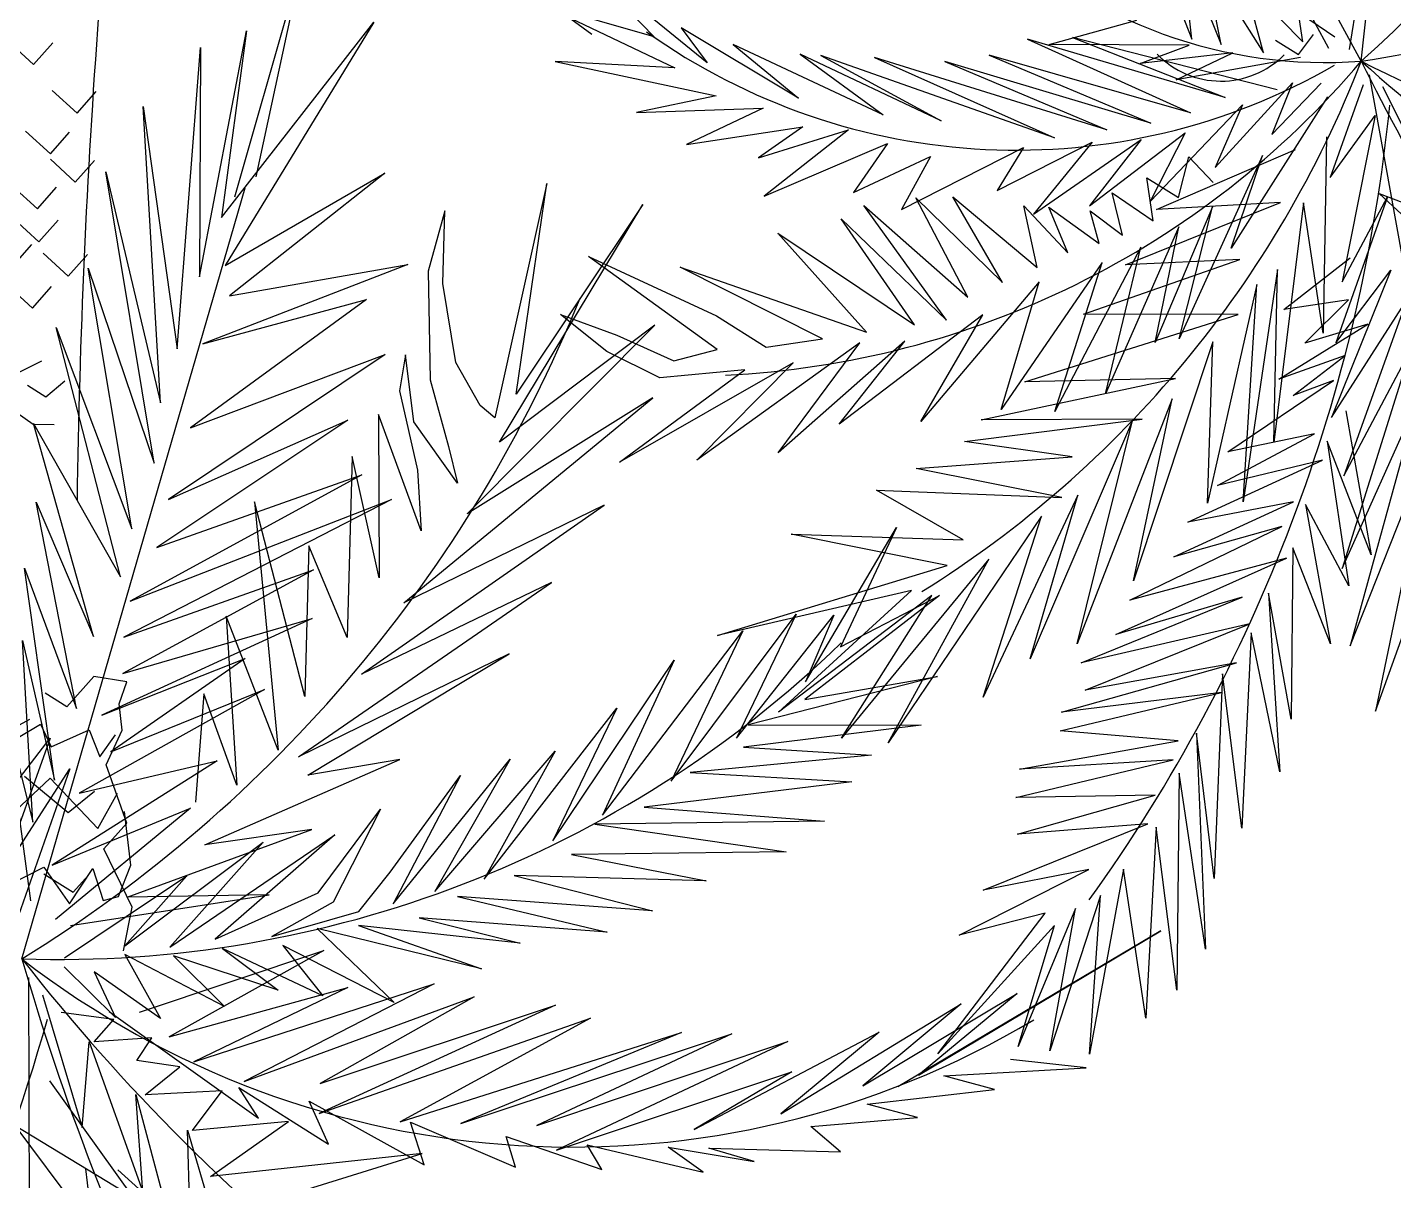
# Model space of a CAD drawing. Header units: millimetres. Extents: x 0 to 1800, y 0 to 1200.
# Drawn here: x 1450.3 to 1505.6, y 544.2 to 590.8 of the extents above; entities that cross this region are included whole.
import ezdxf

# ---------------------------------------------------------------- set-up
doc = ezdxf.new("R2010")
doc.units = ezdxf.units.MM

msp = doc.modelspace()

# ---------------------------------------------------------------- linework, layer by layer
at = {"color": 3}
for p, q in [((1504.254, 589.48), (1507.009, 615.3)), ((1504.254, 589.48), (1507.009, 615.3)), ((1504.254, 589.48), (1492.046, 611.951)), ((1504.254, 589.48), (1492.046, 611.951)), ((1473.147, 590.553), (1466.201, 595.675)), ((1473.147, 590.553), (1466.201, 595.675)), ((1504.709, 595.81), (1503.758, 589.946)), ((1504.709, 595.81), (1503.758, 589.946)), ((1495.504, 595.223), (1497.397, 590.366)), ((1495.504, 595.223), (1497.397, 590.366)), ((1503.184, 590.452), (1496.536, 594.975)), ((1503.184, 590.452), (1496.536, 594.975)), ((1477.811, 589.406), (1472.319, 593.913)), ((1472.319, 593.913), (1475.661, 590.469)), ((1477.811, 589.406), (1472.319, 593.913)), ((1472.319, 593.913), (1475.661, 590.469)), ((1497.397, 590.366), (1497.011, 594.063)), ((1497.011, 594.063), (1498.593, 590.154)), ((1497.397, 590.366), (1497.011, 594.063)), ((1497.011, 594.063), (1498.593, 590.154)), ((1458.708, 584.001), (1461.464, 593.639)), ((1458.708, 584.001), (1461.464, 593.639)), ((1461.464, 593.639), (1459.566, 584.799)), ((1461.464, 593.639), (1459.566, 584.799)), ((1498.593, 590.154), (1497.906, 593.605)), ((1497.906, 593.605), (1500.295, 589.817)), ((1498.593, 590.154), (1497.906, 593.605)), ((1497.906, 593.605), (1500.295, 589.817)), ((1500.295, 589.817), (1499.539, 592.665)), ((1499.539, 592.665), (1501.89, 590.258)), ((1500.295, 589.817), (1499.539, 592.665)), ((1499.539, 592.665), (1501.89, 590.258)), ((1501.89, 590.258), (1501.543, 592.575)), ((1501.543, 592.575), (1502.922, 590.01)), ((1501.89, 590.258), (1501.543, 592.575)), ((1501.543, 592.575), (1502.922, 590.01)), ((1475.661, 590.469), (1471.15, 591.759)), ((1471.15, 591.759), (1476.507, 589.21)), ((1475.661, 590.469), (1471.15, 591.759)), ((1471.15, 591.759), (1476.507, 589.21)), ((1491.633, 590.153), (1495.177, 591.134)), ((1491.633, 590.153), (1495.177, 591.134)), ((1457.287, 580.758), (1459.189, 590.712)), ((1457.287, 580.758), (1459.189, 590.712)), ((1458.175, 583.166), (1464.329, 591.058)), ((1458.175, 583.166), (1464.329, 591.058)), ((1459.189, 590.712), (1458.175, 583.166)), ((1459.189, 590.712), (1458.175, 583.166)), ((1464.329, 591.058), (1458.32, 581.214)), ((1464.329, 591.058), (1458.32, 581.214)), ((1481.507, 587.982), (1476.762, 590.824)), ((1476.762, 590.824), (1477.811, 589.406)), ((1481.507, 587.982), (1476.762, 590.824)), ((1476.762, 590.824), (1477.811, 589.406)), ((1501.718, 589.746), (1502.323, 590.56)), ((1501.718, 589.746), (1502.323, 590.56)), ((1449.566, 590.27), (1450.575, 589.35)), ((1449.566, 590.27), (1450.575, 589.35)), ((1450.575, 589.35), (1451.349, 590.223)), ((1450.575, 589.35), (1451.349, 590.223)), ((1456.384, 577.853), (1457.325, 590.029)), ((1456.384, 577.853), (1457.325, 590.029)), ((1457.325, 590.029), (1457.287, 580.758)), ((1457.325, 590.029), (1457.287, 580.758)), ((1484.921, 587.31), (1478.853, 590.154)), ((1478.853, 590.154), (1481.507, 587.982)), ((1484.921, 587.31), (1478.853, 590.154)), ((1478.853, 590.154), (1481.507, 587.982)), ((1498.745, 588.009), (1490.761, 590.365)), ((1490.761, 590.365), (1497.345, 587.396)), ((1498.745, 588.009), (1490.761, 590.365)), ((1490.761, 590.365), (1497.345, 587.396)), ((1497.298, 590.126), (1491.633, 590.153)), ((1497.298, 590.126), (1491.633, 590.153)), ((1500.857, 588.326), (1492.581, 590.437)), ((1492.581, 590.437), (1498.745, 588.009)), ((1500.857, 588.326), (1492.581, 590.437)), ((1492.581, 590.437), (1498.745, 588.009)), ((1495.319, 589.391), (1497.298, 590.126)), ((1495.319, 589.391), (1497.298, 590.126)), ((1500.785, 590.329), (1501.718, 589.746)), ((1500.785, 590.329), (1501.718, 589.746)), ((1476.507, 589.21), (1471.663, 589.467)), ((1471.663, 589.467), (1478.17, 588.074)), ((1476.507, 589.21), (1471.663, 589.467)), ((1471.663, 589.467), (1478.17, 588.074)), ((1487.275, 587.071), (1481.567, 589.768)), ((1481.567, 589.768), (1484.921, 587.31)), ((1487.275, 587.071), (1481.567, 589.768)), ((1481.567, 589.768), (1484.921, 587.31)), ((1491.855, 586.384), (1482.403, 589.704)), ((1482.403, 589.704), (1487.275, 587.071)), ((1491.855, 586.384), (1482.403, 589.704)), ((1482.403, 589.704), (1487.275, 587.071)), ((1493.967, 586.7), (1484.573, 589.627)), ((1484.573, 589.627), (1491.855, 586.384)), ((1493.967, 586.7), (1484.573, 589.627)), ((1484.573, 589.627), (1491.855, 586.384)), ((1495.748, 586.967), (1487.414, 589.46)), ((1487.414, 589.46), (1493.967, 586.7)), ((1495.748, 586.967), (1487.414, 589.46)), ((1487.414, 589.46), (1493.967, 586.7)), ((1497.345, 587.396), (1489.204, 589.729)), ((1489.204, 589.729), (1495.748, 586.967)), ((1497.345, 587.396), (1489.204, 589.729)), ((1489.204, 589.729), (1495.748, 586.967)), ((1499.067, 589.811), (1495.319, 589.391)), ((1499.067, 589.811), (1495.319, 589.391)), ((1496.771, 588.732), (1499.067, 589.811)), ((1496.771, 588.732), (1499.067, 589.811)), ((1501.801, 589.628), (1496.771, 588.732)), ((1501.801, 589.628), (1496.771, 588.732)), ((1504.572, 588.931), (1511.093, 552.75)), ((1504.572, 588.931), (1511.093, 552.75)), ((1498.344, 585.177), (1501.471, 588.608)), ((1498.344, 585.177), (1501.471, 588.608)), ((1501.471, 588.608), (1500.631, 586.515)), ((1501.471, 588.608), (1500.631, 586.515)), ((1500.631, 586.515), (1502.638, 588.593)), ((1500.631, 586.515), (1502.638, 588.593)), ((1504.324, 588.526), (1502.996, 584.774)), ((1504.324, 588.526), (1502.996, 584.774)), ((1505.111, 588.455), (1507.123, 584.457)), ((1505.111, 588.455), (1507.123, 584.457)), ((1451.326, 588.297), (1452.335, 587.376)), ((1451.326, 588.297), (1452.335, 587.376)), ((1452.335, 587.376), (1453.109, 588.249)), ((1452.335, 587.376), (1453.109, 588.249)), ((1478.17, 588.074), (1474.957, 587.402)), ((1478.17, 588.074), (1474.957, 587.402)), ((1502.89, 588.039), (1498.992, 581.922)), ((1502.89, 588.039), (1498.992, 581.922)), ((1455.711, 575.674), (1455.01, 587.645)), ((1455.01, 587.645), (1456.384, 577.853)), ((1455.711, 575.674), (1455.01, 587.645)), ((1455.01, 587.645), (1456.384, 577.853)), ((1474.957, 587.402), (1480.075, 587.578)), ((1474.957, 587.402), (1480.075, 587.578)), ((1480.075, 587.578), (1476.971, 586.117)), ((1480.075, 587.578), (1476.971, 586.117)), ((1495.725, 583.801), (1499.456, 587.713)), ((1495.725, 583.801), (1499.456, 587.713)), ((1499.456, 587.713), (1498.344, 585.177)), ((1499.456, 587.713), (1498.344, 585.177)), ((1502.996, 584.774), (1504.818, 587.286)), ((1502.996, 584.774), (1504.818, 587.286)), ((1504.818, 587.286), (1503.479, 580.558)), ((1504.818, 587.286), (1503.479, 580.558)), ((1476.971, 586.117), (1481.68, 586.824)), ((1476.971, 586.117), (1481.68, 586.824)), ((1481.68, 586.824), (1479.879, 585.57)), ((1481.68, 586.824), (1479.879, 585.57)), ((1479.879, 585.57), (1483.519, 586.708)), ((1479.879, 585.57), (1483.519, 586.708)), ((1483.519, 586.708), (1480.11, 584.029)), ((1483.519, 586.708), (1480.11, 584.029)), ((1450.249, 586.656), (1451.257, 585.735)), ((1450.249, 586.656), (1451.257, 585.735)), ((1451.257, 585.735), (1452.031, 586.608)), ((1451.257, 585.735), (1452.031, 586.608)), ((1480.11, 584.029), (1485.095, 586.151)), ((1480.11, 584.029), (1485.095, 586.151)), ((1485.095, 586.151), (1483.73, 584.17)), ((1485.095, 586.151), (1483.73, 584.17)), ((1489.528, 584.258), (1493.374, 586.209)), ((1489.528, 584.258), (1493.374, 586.209)), ((1490.996, 583.293), (1495.348, 586.315)), ((1490.996, 583.293), (1495.348, 586.315)), ((1493.374, 586.209), (1490.996, 583.293)), ((1493.374, 586.209), (1490.996, 583.293)), ((1493.263, 583.633), (1497.138, 586.584)), ((1493.263, 583.633), (1497.138, 586.584)), ((1495.348, 586.315), (1493.263, 583.633)), ((1495.348, 586.315), (1493.263, 583.633)), ((1497.138, 586.584), (1495.725, 583.801)), ((1497.138, 586.584), (1495.725, 583.801)), ((1502.854, 586.422), (1502.711, 578.488)), ((1502.854, 586.422), (1502.711, 578.488)), ((1483.73, 584.17), (1486.834, 585.63)), ((1483.73, 584.17), (1486.834, 585.63)), ((1485.665, 583.477), (1490.591, 585.992)), ((1485.665, 583.477), (1490.591, 585.992)), ((1486.834, 585.63), (1485.665, 583.477)), ((1486.834, 585.63), (1485.665, 583.477)), ((1490.591, 585.992), (1489.528, 584.258)), ((1490.591, 585.992), (1489.528, 584.258)), ((1495.981, 583.484), (1501.597, 585.914)), ((1495.981, 583.484), (1501.597, 585.914)), ((1496.863, 583.972), (1497.284, 585.611)), ((1496.863, 583.972), (1497.284, 585.611)), ((1500.261, 585.666), (1496.895, 578.256)), ((1500.261, 585.666), (1496.895, 578.256)), ((1497.284, 585.611), (1498.266, 584.573)), ((1497.284, 585.611), (1498.266, 584.573)), ((1498.992, 581.922), (1500.261, 585.666)), ((1498.992, 581.922), (1500.261, 585.666)), ((1451.252, 585.516), (1452.26, 584.595)), ((1451.252, 585.516), (1452.26, 584.595)), ((1452.26, 584.595), (1453.034, 585.468)), ((1452.26, 584.595), (1453.034, 585.468)), ((1455.449, 573.234), (1453.5, 585.005)), ((1453.5, 585.005), (1455.711, 575.674)), ((1455.449, 573.234), (1453.5, 585.005)), ((1453.5, 585.005), (1455.711, 575.674)), ((1458.32, 581.214), (1464.781, 584.952)), ((1458.32, 581.214), (1464.781, 584.952)), ((1464.781, 584.952), (1458.496, 579.993)), ((1464.781, 584.952), (1458.496, 579.993)), ((1471.328, 584.528), (1469.229, 575.063)), ((1471.328, 584.528), (1469.229, 575.063)), ((1470.079, 576.021), (1471.328, 584.528)), ((1470.079, 576.021), (1471.328, 584.528)), ((1495.841, 583.025), (1495.581, 584.763)), ((1495.581, 584.763), (1496.863, 583.972)), ((1495.841, 583.025), (1495.581, 584.763)), ((1495.581, 584.763), (1496.863, 583.972)), ((1449.721, 584.429), (1450.73, 583.508)), ((1449.721, 584.429), (1450.73, 583.508)), ((1450.099, 553.184), (1459.13, 584.361)), ((1450.099, 553.184), (1459.13, 584.361)), ((1450.73, 583.508), (1451.504, 584.381)), ((1450.73, 583.508), (1451.504, 584.381)), ((1488.345, 579.934), (1486.25, 583.955)), ((1486.25, 583.955), (1489.748, 580.536)), ((1488.345, 579.934), (1486.25, 583.955)), ((1486.25, 583.955), (1489.748, 580.536)), ((1489.748, 580.536), (1487.737, 583.989)), ((1487.737, 583.989), (1491.15, 581.137)), ((1489.748, 580.536), (1487.737, 583.989)), ((1487.737, 583.989), (1491.15, 581.137)), ((1494.605, 582.449), (1494.178, 584.162)), ((1494.178, 584.162), (1495.841, 583.025)), ((1494.605, 582.449), (1494.178, 584.162)), ((1494.178, 584.162), (1495.841, 583.025)), ((1505.312, 583.996), (1503.223, 578.091)), ((1505.312, 583.996), (1503.223, 578.091)), ((1503.479, 580.558), (1505.312, 583.996)), ((1503.479, 580.558), (1505.312, 583.996)), ((1507.9, 581.399), (1504.982, 584.136)), ((1504.982, 584.136), (1509.145, 582.521)), ((1507.9, 581.399), (1504.982, 584.136)), ((1504.982, 584.136), (1509.145, 582.521)), ((1467.201, 583.423), (1466.521, 580.994)), ((1467.201, 583.423), (1466.521, 580.994)), ((1467.123, 580.495), (1467.201, 583.423)), ((1467.123, 580.495), (1467.201, 583.423)), ((1469.412, 574.076), (1475.206, 583.692)), ((1469.412, 574.076), (1475.206, 583.692)), ((1475.206, 583.692), (1470.079, 576.021)), ((1475.206, 583.692), (1470.079, 576.021)), ((1487.489, 579.012), (1484.148, 583.64)), ((1484.148, 583.64), (1488.345, 579.934)), ((1487.489, 579.012), (1484.148, 583.64)), ((1484.148, 583.64), (1488.345, 579.934)), ((1491.15, 581.137), (1490.617, 583.627)), ((1490.617, 583.627), (1492.395, 581.726)), ((1491.15, 581.137), (1490.617, 583.627)), ((1490.617, 583.627), (1492.395, 581.726)), ((1492.395, 581.726), (1491.62, 583.576)), ((1491.62, 583.576), (1493.661, 582.106)), ((1492.395, 581.726), (1491.62, 583.576)), ((1491.62, 583.576), (1493.661, 582.106)), ((1493.661, 582.106), (1493.292, 583.436)), ((1493.292, 583.436), (1494.605, 582.449)), ((1493.661, 582.106), (1493.292, 583.436)), ((1493.292, 583.436), (1494.605, 582.449)), ((1494.725, 581.247), (1500.994, 583.762)), ((1494.725, 581.247), (1500.994, 583.762)), ((1498.245, 583.587), (1495.922, 578.11)), ((1498.245, 583.587), (1495.922, 578.11)), ((1500.994, 583.762), (1495.981, 583.484)), ((1500.994, 583.762), (1495.981, 583.484)), ((1496.895, 578.256), (1498.245, 583.587)), ((1496.895, 578.256), (1498.245, 583.587)), ((1501.922, 583.748), (1500.717, 574.067)), ((1501.922, 583.748), (1500.717, 574.067)), ((1502.711, 578.488), (1501.922, 583.748)), ((1502.711, 578.488), (1501.922, 583.748)), ((1449.784, 583.094), (1450.793, 582.173)), ((1449.784, 583.094), (1450.793, 582.173)), ((1450.793, 582.173), (1451.567, 583.046)), ((1450.793, 582.173), (1451.567, 583.046)), ((1486.195, 578.818), (1483.232, 583.112)), ((1483.232, 583.112), (1487.489, 579.012)), ((1486.195, 578.818), (1483.232, 583.112)), ((1483.232, 583.112), (1487.489, 579.012)), ((1484.248, 578.526), (1480.664, 582.525)), ((1480.664, 582.525), (1486.195, 578.818)), ((1484.248, 578.526), (1480.664, 582.525)), ((1480.664, 582.525), (1486.195, 578.818)), ((1496.872, 582.789), (1493.906, 576.03)), ((1496.872, 582.789), (1493.906, 576.03)), ((1495.922, 578.11), (1496.872, 582.789)), ((1495.922, 578.11), (1496.872, 582.789)), ((1449.733, 581.191), (1450.507, 582.064)), ((1449.733, 581.191), (1450.507, 582.064)), ((1450.965, 581.715), (1451.974, 580.794)), ((1450.965, 581.715), (1451.974, 580.794)), ((1495.343, 581.967), (1491.863, 575.321)), ((1495.343, 581.967), (1491.863, 575.321)), ((1493.906, 576.03), (1495.343, 581.967)), ((1493.906, 576.03), (1495.343, 581.967)), ((1451.974, 580.794), (1452.748, 581.667)), ((1451.974, 580.794), (1452.748, 581.667)), ((1465.704, 581.265), (1457.423, 578.059)), ((1465.704, 581.265), (1457.423, 578.059)), ((1458.496, 579.993), (1465.704, 581.265)), ((1458.496, 579.993), (1465.704, 581.265)), ((1478.215, 577.823), (1473.015, 581.579)), ((1473.015, 581.579), (1478.179, 579.191)), ((1478.215, 577.823), (1473.015, 581.579)), ((1473.015, 581.579), (1478.179, 579.191)), ((1482.468, 578.259), (1476.721, 581.152)), ((1476.721, 581.152), (1484.248, 578.526)), ((1482.468, 578.259), (1476.721, 581.152)), ((1476.721, 581.152), (1484.248, 578.526)), ((1493.776, 581.341), (1489.692, 575.398)), ((1493.776, 581.341), (1489.692, 575.398)), ((1491.863, 575.321), (1493.776, 581.341)), ((1491.863, 575.321), (1493.776, 581.341)), ((1493.025, 579.25), (1499.339, 581.465)), ((1493.025, 579.25), (1499.339, 581.465)), ((1499.339, 581.465), (1494.725, 581.247)), ((1499.339, 581.465), (1494.725, 581.247)), ((1501.129, 579.447), (1503.801, 581.53)), ((1501.129, 579.447), (1503.801, 581.53)), ((1454.553, 570.578), (1452.781, 581.113)), ((1452.781, 581.113), (1455.449, 573.234)), ((1454.553, 570.578), (1452.781, 581.113)), ((1452.781, 581.113), (1455.449, 573.234)), ((1466.521, 580.994), (1466.612, 576.598)), ((1466.521, 580.994), (1466.612, 576.598)), ((1500.863, 581.054), (1499.485, 571.667)), ((1500.863, 581.054), (1499.485, 571.667)), ((1500.717, 574.067), (1500.863, 581.054)), ((1500.717, 574.067), (1500.863, 581.054)), ((1505.448, 581.031), (1503.049, 575.068)), ((1505.448, 581.031), (1503.049, 575.068)), ((1503.223, 578.091), (1505.448, 581.031)), ((1503.223, 578.091), (1505.448, 581.031)), ((1449.516, 580.421), (1450.525, 579.5)), ((1449.516, 580.421), (1450.525, 579.5)), ((1450.525, 579.5), (1451.298, 580.373)), ((1450.525, 579.5), (1451.298, 580.373)), ((1467.652, 577.302), (1467.123, 580.495)), ((1467.652, 577.302), (1467.123, 580.495)), ((1491.237, 580.558), (1486.452, 574.912)), ((1491.237, 580.558), (1486.452, 574.912)), ((1489.692, 575.398), (1491.237, 580.558)), ((1489.692, 575.398), (1491.237, 580.558)), ((1500.028, 580.455), (1498.031, 571.615)), ((1500.028, 580.455), (1498.031, 571.615)), ((1499.485, 571.667), (1500.028, 580.455)), ((1499.485, 571.667), (1500.028, 580.455)), ((1464.029, 579.845), (1456.914, 574.66)), ((1464.029, 579.845), (1456.914, 574.66)), ((1457.423, 578.059), (1464.029, 579.845)), ((1457.423, 578.059), (1464.029, 579.845)), ((1503.737, 579.838), (1501.129, 579.447)), ((1503.737, 579.838), (1501.129, 579.447)), ((1501.971, 578.081), (1503.737, 579.838)), ((1501.971, 578.081), (1503.737, 579.838)), ((1503.049, 575.068), (1506.097, 579.825)), ((1503.049, 575.068), (1506.097, 579.825)), ((1506.097, 579.825), (1503.551, 572.715)), ((1506.097, 579.825), (1503.551, 572.715)), ((1473.749, 577.745), (1471.873, 579.24)), ((1471.873, 579.24), (1474.149, 578.397)), ((1473.749, 577.745), (1471.873, 579.24)), ((1471.873, 579.24), (1474.149, 578.397)), ((1478.179, 579.191), (1480.191, 577.918)), ((1478.179, 579.191), (1480.191, 577.918)), ((1488.948, 579.231), (1483.145, 574.807)), ((1488.948, 579.231), (1483.145, 574.807)), ((1486.452, 574.912), (1488.948, 579.231)), ((1486.452, 574.912), (1488.948, 579.231)), ((1490.649, 576.513), (1499.275, 579.24)), ((1490.649, 576.513), (1499.275, 579.24)), ((1499.275, 579.24), (1493.025, 579.25)), ((1499.275, 579.24), (1493.025, 579.25)), ((1454.095, 568.627), (1451.486, 578.716)), ((1451.486, 578.716), (1454.553, 570.578)), ((1454.095, 568.627), (1451.486, 578.716)), ((1451.486, 578.716), (1454.553, 570.578)), ((1468.104, 571.182), (1475.69, 578.801)), ((1468.104, 571.182), (1475.69, 578.801)), ((1475.69, 578.801), (1469.412, 574.076)), ((1475.69, 578.801), (1469.412, 574.076)), ((1474.149, 578.397), (1476.464, 577.359)), ((1474.149, 578.397), (1476.464, 577.359)), ((1500.926, 576.621), (1504.513, 578.841)), ((1500.926, 576.621), (1504.513, 578.841)), ((1504.513, 578.841), (1501.971, 578.081)), ((1504.513, 578.841), (1501.971, 578.081)), ((1483.985, 578.096), (1477.393, 573.352)), ((1483.985, 578.096), (1477.393, 573.352)), ((1480.191, 577.918), (1482.468, 578.259)), ((1480.191, 577.918), (1482.468, 578.259)), ((1485.795, 578.166), (1480.673, 573.643)), ((1485.795, 578.166), (1480.673, 573.643)), ((1480.673, 573.643), (1483.985, 578.096)), ((1480.673, 573.643), (1483.985, 578.096)), ((1483.145, 574.807), (1485.795, 578.166)), ((1483.145, 574.807), (1485.795, 578.166)), ((1498.248, 578.127), (1495.039, 568.477)), ((1498.248, 578.127), (1495.039, 568.477)), ((1498.031, 571.615), (1498.248, 578.127)), ((1498.031, 571.615), (1498.248, 578.127)), ((1449.86, 576.834), (1450.908, 577.362)), ((1449.86, 576.834), (1450.908, 577.362)), ((1464.794, 577.628), (1456.024, 571.754)), ((1464.794, 577.628), (1456.024, 571.754)), ((1456.914, 574.66), (1464.794, 577.628)), ((1456.914, 574.66), (1464.794, 577.628)), ((1465.606, 577.606), (1465.37, 576.147)), ((1465.606, 577.606), (1465.37, 576.147)), ((1465.952, 574.901), (1465.606, 577.606)), ((1465.952, 574.901), (1465.606, 577.606)), ((1468.627, 575.562), (1467.652, 577.302)), ((1468.627, 575.562), (1467.652, 577.302)), ((1475.899, 576.681), (1473.749, 577.745)), ((1475.899, 576.681), (1473.749, 577.745)), ((1481.28, 577.287), (1474.261, 573.273)), ((1481.28, 577.287), (1474.261, 573.273)), ((1476.464, 577.359), (1478.215, 577.823)), ((1476.464, 577.359), (1478.215, 577.823)), ((1477.393, 573.352), (1481.28, 577.287)), ((1477.393, 573.352), (1481.28, 577.287)), ((1503.608, 577.58), (1500.926, 576.621)), ((1503.608, 577.58), (1500.926, 576.621)), ((1501.502, 575.962), (1503.608, 577.58)), ((1501.502, 575.962), (1503.608, 577.58)), ((1506.242, 577.798), (1503.486, 568.974)), ((1506.242, 577.798), (1503.486, 568.974)), ((1503.551, 572.715), (1506.242, 577.798)), ((1503.551, 572.715), (1506.242, 577.798)), ((1474.261, 573.273), (1479.334, 576.995)), ((1474.261, 573.273), (1479.334, 576.995)), ((1479.334, 576.995), (1475.899, 576.681)), ((1479.334, 576.995), (1475.899, 576.681)), ((1450.328, 576.382), (1451.066, 575.908)), ((1450.328, 576.382), (1451.066, 575.908)), ((1451.066, 575.908), (1451.834, 576.561)), ((1451.066, 575.908), (1451.834, 576.561)), ((1466.612, 576.598), (1467.352, 573.897)), ((1466.612, 576.598), (1467.352, 573.897)), ((1488.88, 574.98), (1496.739, 576.645)), ((1488.88, 574.98), (1496.739, 576.645)), ((1496.739, 576.645), (1490.649, 576.513)), ((1496.739, 576.645), (1490.649, 576.513)), ((1498.858, 573.693), (1503.132, 576.573)), ((1498.858, 573.693), (1503.132, 576.573)), ((1503.132, 576.573), (1501.502, 575.962)), ((1503.132, 576.573), (1501.502, 575.962)), ((1465.37, 576.147), (1466.096, 572.949)), ((1465.37, 576.147), (1466.096, 572.949)), ((1465.547, 567.588), (1475.611, 575.873)), ((1465.547, 567.588), (1475.611, 575.873)), ((1475.611, 575.873), (1468.104, 571.182)), ((1475.611, 575.873), (1468.104, 571.182)), ((1496.602, 575.831), (1492.766, 565.921)), ((1496.602, 575.831), (1492.766, 565.921)), ((1495.039, 568.477), (1496.602, 575.831)), ((1495.039, 568.477), (1496.602, 575.831)), ((1503.486, 568.974), (1506.544, 575.782)), ((1503.486, 568.974), (1506.544, 575.782)), ((1506.544, 575.782), (1503.806, 565.848)), ((1506.544, 575.782), (1503.806, 565.848)), ((1449.917, 575.265), (1450.557, 574.808)), ((1449.917, 575.265), (1450.557, 574.808)), ((1466.24, 570.499), (1464.52, 575.189)), ((1464.52, 575.189), (1464.553, 568.596)), ((1466.24, 570.499), (1464.52, 575.189)), ((1464.52, 575.189), (1464.553, 568.596)), ((1469.229, 575.063), (1468.627, 575.562)), ((1469.229, 575.063), (1468.627, 575.562)), ((1503.635, 575.346), (1504.656, 569.529)), ((1503.635, 575.346), (1504.656, 569.529)), ((1450.557, 574.808), (1451.405, 574.786)), ((1450.557, 574.808), (1451.405, 574.786)), ((1452.997, 566.225), (1450.57, 574.83)), ((1450.57, 574.83), (1454.095, 568.627)), ((1452.997, 566.225), (1450.57, 574.83)), ((1450.57, 574.83), (1454.095, 568.627)), ((1463.284, 574.973), (1455.554, 569.818)), ((1463.284, 574.973), (1455.554, 569.818)), ((1456.024, 571.754), (1463.284, 574.973)), ((1456.024, 571.754), (1463.284, 574.973)), ((1467.719, 572.423), (1465.952, 574.901)), ((1467.719, 572.423), (1465.952, 574.901)), ((1488.216, 574.099), (1495.392, 575.01)), ((1488.216, 574.099), (1495.392, 575.01)), ((1495.392, 575.01), (1488.88, 574.98)), ((1495.392, 575.01), (1488.88, 574.98)), ((1495.003, 574.951), (1490.866, 565.316)), ((1495.003, 574.951), (1490.866, 565.316)), ((1492.766, 565.921), (1495.003, 574.951)), ((1492.766, 565.921), (1495.003, 574.951)), ((1492.566, 573.484), (1488.216, 574.099)), ((1492.566, 573.484), (1488.216, 574.099)), ((1498.436, 572.327), (1502.362, 574.409)), ((1498.436, 572.327), (1502.362, 574.409)), ((1502.362, 574.409), (1498.858, 573.693)), ((1502.362, 574.409), (1498.858, 573.693)), ((1504.656, 569.529), (1502.873, 574.118)), ((1502.873, 574.118), (1503.751, 568.268)), ((1504.656, 569.529), (1502.873, 574.118)), ((1502.873, 574.118), (1503.751, 568.268)), ((1503.806, 565.848), (1507.102, 574.184)), ((1503.806, 565.848), (1507.102, 574.184)), ((1507.102, 574.184), (1504.829, 563.206)), ((1507.102, 574.184), (1504.829, 563.206)), ((1463.453, 573.504), (1463.258, 566.185)), ((1463.453, 573.504), (1463.258, 566.185)), ((1464.553, 568.596), (1463.453, 573.504)), ((1464.553, 568.596), (1463.453, 573.504)), ((1467.352, 573.897), (1467.719, 572.423)), ((1467.352, 573.897), (1467.719, 572.423)), ((1486.26, 573.012), (1492.566, 573.484)), ((1486.26, 573.012), (1492.566, 573.484)), ((1466.096, 572.949), (1466.24, 570.499)), ((1466.096, 572.949), (1466.24, 570.499)), ((1492.147, 571.834), (1486.26, 573.012)), ((1492.147, 571.834), (1486.26, 573.012)), ((1497.245, 570.846), (1502.681, 573.343)), ((1497.245, 570.846), (1502.681, 573.343)), ((1502.681, 573.343), (1498.436, 572.327)), ((1502.681, 573.343), (1498.436, 572.327)), ((1463.84, 572.761), (1454.475, 567.65)), ((1463.84, 572.761), (1454.475, 567.65)), ((1455.554, 569.818), (1463.84, 572.761)), ((1455.554, 569.818), (1463.84, 572.761)), ((1465.043, 571.762), (1454.227, 566.192)), ((1465.043, 571.762), (1454.227, 566.192)), ((1454.475, 567.65), (1465.043, 571.762)), ((1454.475, 567.65), (1465.043, 571.762)), ((1488.154, 570.133), (1484.66, 572.132)), ((1484.66, 572.132), (1492.147, 571.834)), ((1488.154, 570.133), (1484.66, 572.132)), ((1484.66, 572.132), (1492.147, 571.834)), ((1492.799, 571.932), (1488.97, 563.764)), ((1492.799, 571.932), (1488.97, 563.764)), ((1490.866, 565.316), (1492.799, 571.932)), ((1490.866, 565.316), (1492.799, 571.932)), ((1452.304, 563.314), (1450.682, 571.648)), ((1450.682, 571.648), (1452.997, 566.225)), ((1452.304, 563.314), (1450.682, 571.648)), ((1450.682, 571.648), (1452.997, 566.225)), ((1461.545, 563.799), (1459.504, 571.661)), ((1459.504, 571.661), (1460.466, 561.631)), ((1461.545, 563.799), (1459.504, 571.661)), ((1459.504, 571.661), (1460.466, 561.631)), ((1463.833, 564.704), (1473.65, 571.531)), ((1463.833, 564.704), (1473.65, 571.531)), ((1473.65, 571.531), (1465.547, 567.588)), ((1473.65, 571.531), (1465.547, 567.588)), ((1496.669, 569.444), (1501.52, 571.664)), ((1496.669, 569.444), (1501.52, 571.664)), ((1501.52, 571.664), (1497.245, 570.846)), ((1501.52, 571.664), (1497.245, 570.846)), ((1503.751, 568.268), (1502.004, 571.559)), ((1502.004, 571.559), (1503.009, 565.918)), ((1503.751, 568.268), (1502.004, 571.559)), ((1502.004, 571.559), (1503.009, 565.918)), ((1491.325, 571.083), (1485.127, 561.921)), ((1491.325, 571.083), (1485.127, 561.921)), ((1488.97, 563.764), (1491.325, 571.083)), ((1488.97, 563.764), (1491.325, 571.083)), ((1494.894, 567.685), (1501.043, 570.669)), ((1494.894, 567.685), (1501.043, 570.669)), ((1501.043, 570.669), (1496.669, 569.444)), ((1501.043, 570.669), (1496.669, 569.444)), ((1504.829, 563.206), (1507.594, 570.905)), ((1504.829, 563.206), (1507.594, 570.905)), ((1487.505, 569.088), (1481.205, 570.358)), ((1481.205, 570.358), (1488.154, 570.133)), ((1487.505, 569.088), (1481.205, 570.358)), ((1481.205, 570.358), (1488.154, 570.133)), ((1481.782, 564.385), (1485.456, 570.63)), ((1481.782, 564.385), (1485.456, 570.63)), ((1485.456, 570.63), (1483.198, 565.798)), ((1485.456, 570.63), (1483.198, 565.798)), ((1461.708, 569.888), (1461.545, 563.799)), ((1461.708, 569.888), (1461.545, 563.799)), ((1463.258, 566.185), (1461.708, 569.888)), ((1463.258, 566.185), (1461.708, 569.888)), ((1501.482, 569.799), (1501.424, 562.885)), ((1501.482, 569.799), (1501.424, 562.885)), ((1503.009, 565.918), (1501.482, 569.799)), ((1503.009, 565.918), (1501.482, 569.799)), ((1478.228, 566.263), (1487.505, 569.088)), ((1478.228, 566.263), (1487.505, 569.088)), ((1489.198, 569.342), (1483.238, 562.111)), ((1489.198, 569.342), (1483.238, 562.111)), ((1485.127, 561.921), (1489.198, 569.342)), ((1485.127, 561.921), (1489.198, 569.342)), ((1494.326, 566.297), (1501.236, 569.383)), ((1494.326, 566.297), (1501.236, 569.383)), ((1501.236, 569.383), (1494.894, 567.685)), ((1501.236, 569.383), (1494.894, 567.685)), ((1451.414, 560.408), (1450.204, 568.98)), ((1450.204, 568.98), (1452.304, 563.314)), ((1451.414, 560.408), (1450.204, 568.98)), ((1450.204, 568.98), (1452.304, 563.314)), ((1461.891, 568.917), (1454.188, 564.728)), ((1461.891, 568.917), (1454.188, 564.728)), ((1454.227, 566.192), (1461.891, 568.917)), ((1454.227, 566.192), (1461.891, 568.917)), ((1461.283, 561.36), (1471.511, 568.41)), ((1461.283, 561.36), (1471.511, 568.41)), ((1471.511, 568.41), (1463.833, 564.704)), ((1471.511, 568.41), (1463.833, 564.704)), ((1486.064, 568.079), (1478.228, 566.263)), ((1486.064, 568.079), (1478.228, 566.263)), ((1480.693, 563.162), (1486.064, 568.079)), ((1480.693, 563.162), (1486.064, 568.079)), ((1501.424, 562.885), (1500.502, 567.97)), ((1500.502, 567.97), (1500.958, 560.753)), ((1501.424, 562.885), (1500.502, 567.97)), ((1500.502, 567.97), (1500.958, 560.753)), ((1486.89, 567.883), (1480.693, 563.162)), ((1486.89, 567.883), (1480.693, 563.162)), ((1487.203, 567.873), (1481.763, 563.668)), ((1487.203, 567.873), (1481.763, 563.668)), ((1483.198, 565.798), (1487.203, 567.873)), ((1483.198, 565.798), (1487.203, 567.873)), ((1483.238, 562.111), (1486.89, 567.883)), ((1483.238, 562.111), (1486.89, 567.883)), ((1492.926, 565.151), (1499.432, 567.809)), ((1492.926, 565.151), (1499.432, 567.809)), ((1499.432, 567.809), (1494.326, 566.297)), ((1499.432, 567.809), (1494.326, 566.297)), ((1461.839, 566.955), (1453.33, 563.037)), ((1461.839, 566.955), (1453.33, 563.037)), ((1454.188, 564.728), (1461.839, 566.955)), ((1454.188, 564.728), (1461.839, 566.955)), ((1460.466, 561.631), (1458.359, 567.048)), ((1458.359, 567.048), (1458.791, 560.211)), ((1460.466, 561.631), (1458.359, 567.048)), ((1458.359, 567.048), (1458.791, 560.211)), ((1476.347, 560.371), (1481.4, 567.12)), ((1476.347, 560.371), (1481.4, 567.12)), ((1481.4, 567.12), (1478.99, 562.116)), ((1481.4, 567.12), (1478.99, 562.116)), ((1478.99, 562.116), (1482.924, 567.079)), ((1478.99, 562.116), (1482.924, 567.079)), ((1482.924, 567.079), (1481.782, 564.385)), ((1482.924, 567.079), (1481.782, 564.385)), ((1473.579, 558.995), (1479.253, 566.445)), ((1473.579, 558.995), (1479.253, 566.445)), ((1479.253, 566.445), (1476.347, 560.371)), ((1479.253, 566.445), (1476.347, 560.371)), ((1499.743, 566.731), (1492.926, 565.151)), ((1499.743, 566.731), (1492.926, 565.151)), ((1493.091, 564.051), (1499.743, 566.731)), ((1493.091, 564.051), (1499.743, 566.731)), ((1499.797, 566.372), (1499.42, 558.473)), ((1499.797, 566.372), (1499.42, 558.473)), ((1500.958, 560.753), (1499.797, 566.372)), ((1500.958, 560.753), (1499.797, 566.372)), ((1450.545, 558.717), (1450.126, 566.053)), ((1450.126, 566.053), (1451.414, 560.408)), ((1450.545, 558.717), (1450.126, 566.053)), ((1450.126, 566.053), (1451.414, 560.408)), ((1453.33, 563.037), (1459.125, 565.329)), ((1453.33, 563.037), (1459.125, 565.329)), ((1459.125, 565.329), (1453.697, 561.563)), ((1459.125, 565.329), (1453.697, 561.563)), ((1469.798, 565.526), (1461.283, 561.36)), ((1469.798, 565.526), (1461.283, 561.36)), ((1461.669, 560.617), (1469.798, 565.526)), ((1461.669, 560.617), (1469.798, 565.526)), ((1471.57, 557.964), (1476.478, 565.26)), ((1471.57, 557.964), (1476.478, 565.26)), ((1476.478, 565.26), (1473.579, 558.995)), ((1476.478, 565.26), (1473.579, 558.995)), ((1492.13, 563.161), (1499.203, 565.157)), ((1492.13, 563.161), (1499.203, 565.157)), ((1499.203, 565.157), (1493.091, 564.051)), ((1499.203, 565.157), (1493.091, 564.051)), ((1453.015, 564.598), (1451.925, 563.383)), ((1453.015, 564.598), (1451.925, 563.383)), ((1454.351, 564.387), (1453.015, 564.598)), ((1454.351, 564.387), (1453.015, 564.598)), ((1487.115, 564.609), (1479.459, 562.646)), ((1487.115, 564.609), (1479.459, 562.646)), ((1481.763, 563.668), (1487.115, 564.609)), ((1481.763, 563.668), (1487.115, 564.609)), ((1498.644, 564.706), (1498.312, 556.436)), ((1498.644, 564.706), (1498.312, 556.436)), ((1499.42, 558.473), (1498.644, 564.706)), ((1499.42, 558.473), (1498.644, 564.706)), ((1459.916, 564.077), (1452.422, 559.883)), ((1459.916, 564.077), (1452.422, 559.883)), ((1453.697, 561.563), (1459.916, 564.077)), ((1453.697, 561.563), (1459.916, 564.077)), ((1454.032, 563.502), (1454.351, 564.387)), ((1454.032, 563.502), (1454.351, 564.387)), ((1451.925, 563.383), (1451.041, 563.934)), ((1451.925, 563.383), (1451.041, 563.934)), ((1454.151, 562.429), (1454.032, 563.502)), ((1454.151, 562.429), (1454.032, 563.502)), ((1457.451, 563.909), (1457.124, 559.523)), ((1457.451, 563.909), (1457.124, 559.523)), ((1458.791, 560.211), (1457.451, 563.909)), ((1458.791, 560.211), (1457.451, 563.909)), ((1492.084, 562.407), (1498.598, 563.953)), ((1492.084, 562.407), (1498.598, 563.953)), ((1498.598, 563.953), (1492.13, 563.161)), ((1498.598, 563.953), (1492.13, 563.161)), ((1450.46, 555.541), (1449.433, 563.142)), ((1449.433, 563.142), (1450.545, 558.717)), ((1450.46, 555.541), (1449.433, 563.142)), ((1449.433, 563.142), (1450.545, 558.717)), ((1468.785, 556.413), (1474.15, 563.33)), ((1468.785, 556.413), (1474.15, 563.33)), ((1474.15, 563.33), (1471.57, 557.964)), ((1474.15, 563.33), (1471.57, 557.964)), ((1448.528, 561.291), (1450.854, 562.679)), ((1448.528, 561.291), (1450.854, 562.679)), ((1448.899, 562.043), (1450.422, 562.881)), ((1448.899, 562.043), (1450.422, 562.881)), ((1450.854, 562.679), (1451.284, 561.759)), ((1450.854, 562.679), (1451.284, 561.759)), ((1451.284, 561.759), (1452.816, 562.451)), ((1451.284, 561.759), (1452.816, 562.451)), ((1452.816, 562.451), (1453.254, 561.355)), ((1452.816, 562.451), (1453.254, 561.355)), ((1453.51, 561.026), (1454.151, 562.429)), ((1453.51, 561.026), (1454.151, 562.429)), ((1486.46, 562.634), (1479.275, 561.743)), ((1486.46, 562.634), (1479.275, 561.743)), ((1479.459, 562.646), (1486.46, 562.634)), ((1479.459, 562.646), (1486.46, 562.634)), ((1496.85, 562.009), (1492.084, 562.407)), ((1496.85, 562.009), (1492.084, 562.407)), ((1448.485, 558.524), (1451.251, 562.112)), ((1448.485, 558.524), (1451.251, 562.112)), ((1451.251, 562.112), (1449.257, 556.555)), ((1451.251, 562.112), (1449.257, 556.555)), ((1453.254, 561.355), (1453.881, 562.246)), ((1453.254, 561.355), (1453.881, 562.246)), ((1490.436, 560.857), (1496.85, 562.009)), ((1490.436, 560.857), (1496.85, 562.009)), ((1498.312, 556.436), (1497.59, 562.309)), ((1497.59, 562.309), (1497.954, 553.587)), ((1498.312, 556.436), (1497.59, 562.309)), ((1497.59, 562.309), (1497.954, 553.587)), ((1465.116, 555.413), (1469.837, 561.263)), ((1465.116, 555.413), (1469.837, 561.263)), ((1466.803, 555.909), (1471.667, 561.58)), ((1466.803, 555.909), (1471.667, 561.58)), ((1469.837, 561.263), (1466.803, 555.909)), ((1469.837, 561.263), (1466.803, 555.909)), ((1471.667, 561.58), (1468.785, 556.413)), ((1471.667, 561.58), (1468.785, 556.413)), ((1484.446, 561.428), (1477.119, 560.716)), ((1484.446, 561.428), (1477.119, 560.716)), ((1479.275, 561.743), (1484.446, 561.428)), ((1479.275, 561.743), (1484.446, 561.428)), ((1449.257, 556.555), (1452.042, 560.875)), ((1449.257, 556.555), (1452.042, 560.875)), ((1452.042, 560.875), (1449.591, 553.865)), ((1452.042, 560.875), (1449.591, 553.865)), ((1457.993, 561.199), (1451.323, 556.983)), ((1457.993, 561.199), (1451.323, 556.983)), ((1452.422, 559.883), (1457.993, 561.199)), ((1452.422, 559.883), (1457.993, 561.199)), ((1454.346, 558.674), (1453.51, 561.026)), ((1454.346, 558.674), (1453.51, 561.026)), ((1457.497, 557.799), (1465.377, 561.25)), ((1457.497, 557.799), (1465.377, 561.25)), ((1465.377, 561.25), (1461.669, 560.617)), ((1465.377, 561.25), (1461.669, 560.617)), ((1477.119, 560.716), (1483.655, 560.351)), ((1477.119, 560.716), (1483.655, 560.351)), ((1490.289, 559.71), (1496.648, 561.232)), ((1490.289, 559.71), (1496.648, 561.232)), ((1496.648, 561.232), (1490.436, 560.857)), ((1496.648, 561.232), (1490.436, 560.857)), ((1449.37, 558.734), (1451.251, 560.5)), ((1449.37, 558.734), (1451.251, 560.5)), ((1450.201, 560.572), (1451.97, 559.104)), ((1450.201, 560.572), (1451.97, 559.104)), ((1451.251, 560.5), (1453.177, 558.457)), ((1451.251, 560.5), (1453.177, 558.457)), ((1464.99, 556.69), (1467.839, 560.598)), ((1464.99, 556.69), (1467.839, 560.598)), ((1467.839, 560.598), (1465.116, 555.413)), ((1467.839, 560.598), (1465.116, 555.413)), ((1483.655, 560.351), (1475.261, 559.316)), ((1483.655, 560.351), (1475.261, 559.316)), ((1496.887, 560.7), (1496.791, 551.92)), ((1496.887, 560.7), (1496.791, 551.92)), ((1497.954, 553.587), (1496.887, 560.7)), ((1497.954, 553.587), (1496.887, 560.7)), ((1451.97, 559.104), (1453.039, 559.969)), ((1451.97, 559.104), (1453.039, 559.969)), ((1453.177, 558.457), (1453.966, 559.886)), ((1453.177, 558.457), (1453.966, 559.886)), ((1495.926, 559.809), (1490.289, 559.71)), ((1495.926, 559.809), (1490.289, 559.71)), ((1490.353, 558.227), (1495.926, 559.809)), ((1490.353, 558.227), (1495.926, 559.809)), ((1451.323, 556.983), (1456.921, 559.279)), ((1451.323, 556.983), (1456.921, 559.279)), ((1456.921, 559.279), (1451.461, 554.782)), ((1456.921, 559.279), (1451.461, 554.782)), ((1454.503, 556.971), (1454.253, 559.146)), ((1454.503, 556.971), (1454.253, 559.146)), ((1462.077, 555.86), (1464.603, 559.235)), ((1462.077, 555.86), (1464.603, 559.235)), ((1464.603, 559.235), (1462.682, 555.478)), ((1464.603, 559.235), (1462.682, 555.478)), ((1475.261, 559.316), (1482.554, 558.754)), ((1475.261, 559.316), (1482.554, 558.754)), ((1453.419, 557.63), (1454.346, 558.674)), ((1453.419, 557.63), (1454.346, 558.674)), ((1482.554, 558.754), (1473.261, 558.637)), ((1482.554, 558.754), (1473.261, 558.637)), ((1473.261, 558.637), (1480.995, 557.522)), ((1473.261, 558.637), (1480.995, 557.522)), ((1488.97, 555.97), (1495.622, 558.65)), ((1488.97, 555.97), (1495.622, 558.65)), ((1495.622, 558.65), (1490.353, 558.227)), ((1495.622, 558.65), (1490.353, 558.227)), ((1495.961, 558.511), (1495.546, 550.797)), ((1495.961, 558.511), (1495.546, 550.797)), ((1496.791, 551.92), (1495.961, 558.511)), ((1496.791, 551.92), (1495.961, 558.511)), ((1454.364, 555.686), (1461.819, 558.416)), ((1454.364, 555.686), (1461.819, 558.416)), ((1456.088, 553.662), (1462.755, 558.2)), ((1456.088, 553.662), (1462.755, 558.2)), ((1461.819, 558.416), (1457.497, 557.799)), ((1461.819, 558.416), (1457.497, 557.799)), ((1462.755, 558.2), (1457.917, 553.979)), ((1462.755, 558.2), (1457.917, 553.979)), ((1454.562, 555.285), (1453.419, 557.63)), ((1454.562, 555.285), (1453.419, 557.63)), ((1454.268, 553.711), (1459.856, 557.912)), ((1454.268, 553.711), (1459.856, 557.912)), ((1459.856, 557.912), (1456.088, 553.662)), ((1459.856, 557.912), (1456.088, 553.662)), ((1480.995, 557.522), (1472.318, 557.402)), ((1480.995, 557.522), (1472.318, 557.402)), ((1472.318, 557.402), (1477.765, 556.348)), ((1472.318, 557.402), (1477.765, 556.348)), ((1449.61, 556.194), (1450.994, 556.889)), ((1449.61, 556.194), (1450.994, 556.889)), ((1450.994, 556.889), (1452.025, 555.411)), ((1450.994, 556.889), (1452.025, 555.411)), ((1454.014, 555.71), (1454.503, 556.971)), ((1454.014, 555.71), (1454.503, 556.971)), ((1450.993, 556.625), (1452.179, 555.891)), ((1450.993, 556.625), (1452.179, 555.891)), ((1451.819, 553.234), (1456.768, 556.544)), ((1451.819, 553.234), (1456.768, 556.544)), ((1452.025, 555.411), (1452.974, 556.836)), ((1452.025, 555.411), (1452.974, 556.836)), ((1452.179, 555.891), (1452.801, 556.577)), ((1452.179, 555.891), (1452.801, 556.577)), ((1452.974, 556.836), (1453.394, 555.55)), ((1452.974, 556.836), (1453.394, 555.55)), ((1456.768, 556.544), (1454.268, 553.711)), ((1456.768, 556.544), (1454.268, 553.711)), ((1463.73, 555.098), (1464.99, 556.69)), ((1463.73, 555.098), (1464.99, 556.69)), ((1477.765, 556.348), (1470.007, 556.556)), ((1470.007, 556.556), (1475.604, 555.132)), ((1477.765, 556.348), (1470.007, 556.556)), ((1470.007, 556.556), (1475.604, 555.132)), ((1487.991, 554.141), (1493.233, 556.799)), ((1487.991, 554.141), (1493.233, 556.799)), ((1493.233, 556.799), (1488.97, 555.97)), ((1493.233, 556.799), (1488.97, 555.97)), ((1494.643, 556.821), (1493.259, 549.329)), ((1494.643, 556.821), (1493.259, 549.329)), ((1495.546, 550.797), (1494.643, 556.821)), ((1495.546, 550.797), (1494.643, 556.821)), ((1452.069, 554.531), (1460.1, 555.781)), ((1452.069, 554.531), (1460.1, 555.781)), ((1460.1, 555.781), (1454.364, 555.686)), ((1460.1, 555.781), (1454.364, 555.686)), ((1457.917, 553.979), (1462.077, 555.86)), ((1457.917, 553.979), (1462.077, 555.86)), ((1493.71, 555.745), (1491.666, 549.469)), ((1493.71, 555.745), (1491.666, 549.469)), ((1493.259, 549.329), (1493.71, 555.745)), ((1493.259, 549.329), (1493.71, 555.745)), ((1453.394, 555.55), (1454.014, 555.71)), ((1453.394, 555.55), (1454.014, 555.71)), ((1454.207, 553.507), (1454.562, 555.285)), ((1454.207, 553.507), (1454.562, 555.285)), ((1462.682, 555.478), (1460.209, 554.094)), ((1462.682, 555.478), (1460.209, 554.094)), ((1475.604, 555.132), (1467.708, 555.709)), ((1467.708, 555.709), (1473.76, 554.273)), ((1475.604, 555.132), (1467.708, 555.709)), ((1467.708, 555.709), (1473.76, 554.273)), ((1492.693, 555.226), (1490.386, 549.644)), ((1492.693, 555.226), (1490.386, 549.644)), ((1491.666, 549.469), (1492.693, 555.226)), ((1491.666, 549.469), (1492.693, 555.226)), ((1460.209, 554.094), (1463.73, 555.098)), ((1460.209, 554.094), (1463.73, 555.098)), ((1473.76, 554.273), (1466.159, 554.843)), ((1466.159, 554.843), (1470.241, 553.825)), ((1473.76, 554.273), (1466.159, 554.843)), ((1466.159, 554.843), (1470.241, 553.825)), ((1487.138, 549.346), (1491.467, 555.042)), ((1487.138, 549.346), (1491.467, 555.042)), ((1491.467, 555.042), (1487.991, 554.141)), ((1491.467, 555.042), (1487.991, 554.141)), ((1468.688, 552.783), (1462.038, 554.411)), ((1462.038, 554.411), (1465.157, 551.427)), ((1468.688, 552.783), (1462.038, 554.411)), ((1462.038, 554.411), (1465.157, 551.427)), ((1470.241, 553.825), (1463.715, 554.542)), ((1463.715, 554.542), (1468.688, 552.783)), ((1470.241, 553.825), (1463.715, 554.542)), ((1463.715, 554.542), (1468.688, 552.783)), ((1496.148, 554.319), (1485.521, 548.011)), ((1496.148, 554.319), (1485.521, 548.011)), ((1486.358, 548.487), (1496.148, 554.319)), ((1486.358, 548.487), (1496.148, 554.319)), ((1491.852, 554.531), (1487.138, 549.346)), ((1491.852, 554.531), (1487.138, 549.346)), ((1490.386, 549.644), (1491.852, 554.531)), ((1490.386, 549.644), (1491.852, 554.531)), ((1462.273, 551.695), (1458.215, 553.605)), ((1458.215, 553.605), (1460.458, 551.919)), ((1462.273, 551.695), (1458.215, 553.605)), ((1458.215, 553.605), (1460.458, 551.919)), ((1465.157, 551.427), (1460.654, 553.73)), ((1460.654, 553.73), (1462.273, 551.695)), ((1465.157, 551.427), (1460.654, 553.73)), ((1460.654, 553.73), (1462.273, 551.695)), ((1458.299, 551.259), (1454.259, 553.359)), ((1454.259, 553.359), (1455.703, 550.772)), ((1458.299, 551.259), (1454.259, 553.359)), ((1454.259, 553.359), (1455.703, 550.772)), ((1454.855, 551.029), (1462.304, 553.525)), ((1454.855, 551.029), (1462.304, 553.525)), ((1462.304, 553.525), (1456.058, 550.03)), ((1462.304, 553.525), (1456.058, 550.03)), ((1460.458, 551.919), (1456.226, 553.307)), ((1456.226, 553.307), (1458.299, 551.259)), ((1460.458, 551.919), (1456.226, 553.307)), ((1456.226, 553.307), (1458.299, 551.259)), ((1450.37, 552.438), (1450.494, 506.484)), ((1450.37, 552.438), (1450.494, 506.484)), ((1453.883, 550.821), (1451.809, 552.868)), ((1453.883, 550.821), (1451.809, 552.868)), ((1455.703, 550.772), (1453.022, 552.66)), ((1453.022, 552.66), (1453.883, 550.821)), ((1455.703, 550.772), (1453.022, 552.66)), ((1453.022, 552.66), (1453.883, 550.821)), ((1456.058, 550.03), (1463.285, 552.034)), ((1456.058, 550.03), (1463.285, 552.034)), ((1457.052, 549.022), (1466.771, 552.175)), ((1457.052, 549.022), (1466.771, 552.175)), ((1463.285, 552.034), (1457.052, 549.022)), ((1463.285, 552.034), (1457.052, 549.022)), ((1466.771, 552.175), (1459.086, 548.235)), ((1466.771, 552.175), (1459.086, 548.235)), ((1450.93, 551.735), (1452.534, 546.375)), ((1450.93, 551.735), (1452.534, 546.375)), ((1459.086, 548.235), (1468.393, 551.648)), ((1459.086, 548.235), (1468.393, 551.648)), ((1468.393, 551.648), (1462.16, 548.153)), ((1468.393, 551.648), (1462.16, 548.153)), ((1480.78, 546.922), (1488.072, 551.371)), ((1480.78, 546.922), (1488.072, 551.371)), ((1484.095, 548.049), (1490.347, 551.793)), ((1484.095, 548.049), (1490.347, 551.793)), ((1488.072, 551.371), (1484.095, 548.049)), ((1488.072, 551.371), (1484.095, 548.049)), ((1490.347, 551.793), (1486.358, 548.487)), ((1490.347, 551.793), (1486.358, 548.487)), ((1453.819, 550.735), (1451.686, 551.026)), ((1453.819, 550.735), (1451.686, 551.026)), ((1453.625, 551.062), (1459.662, 546.755)), ((1453.625, 551.062), (1459.662, 546.755)), ((1471.669, 551.312), (1462.127, 546.938)), ((1471.669, 551.312), (1462.127, 546.938)), ((1462.127, 546.938), (1473.095, 550.79)), ((1462.127, 546.938), (1473.095, 550.79)), ((1462.16, 548.153), (1471.669, 551.312)), ((1462.16, 548.153), (1471.669, 551.312)), ((1473.095, 550.79), (1465.391, 546.602)), ((1473.095, 550.79), (1465.391, 546.602)), ((1453.02, 549.833), (1453.819, 550.735)), ((1453.02, 549.833), (1453.819, 550.735)), ((1477.28, 546.284), (1484.768, 550.229)), ((1477.28, 546.284), (1484.768, 550.229)), ((1484.768, 550.229), (1480.78, 546.922)), ((1484.768, 550.229), (1480.78, 546.922)), ((1452.534, 546.375), (1452.823, 549.838)), ((1452.534, 546.375), (1452.823, 549.838)), ((1452.823, 549.838), (1454.986, 543.775)), ((1452.823, 549.838), (1454.986, 543.775)), ((1455.35, 549.99), (1453.02, 549.833)), ((1455.35, 549.99), (1453.02, 549.833)), ((1454.747, 549.084), (1455.35, 549.99)), ((1454.747, 549.084), (1455.35, 549.99)), ((1465.391, 546.602), (1476.77, 550.208)), ((1465.391, 546.602), (1476.77, 550.208)), ((1476.77, 550.208), (1467.85, 546.536)), ((1476.77, 550.208), (1467.85, 546.536)), ((1467.85, 546.536), (1478.811, 550.154)), ((1467.85, 546.536), (1478.811, 550.154)), ((1478.811, 550.154), (1470.924, 546.454)), ((1478.811, 550.154), (1470.924, 546.454)), ((1470.924, 546.454), (1481.067, 549.844)), ((1470.924, 546.454), (1481.067, 549.844)), ((1481.067, 549.844), (1471.721, 545.451)), ((1481.067, 549.844), (1471.721, 545.451)), ((1493.133, 548.789), (1490.066, 549.12)), ((1493.133, 548.789), (1490.066, 549.12)), ((1456.487, 548.817), (1454.747, 549.084)), ((1456.487, 548.817), (1454.747, 549.084)), ((1455.091, 547.698), (1456.487, 548.817)), ((1455.091, 547.698), (1456.487, 548.817)), ((1471.721, 545.451), (1481.231, 548.624)), ((1471.721, 545.451), (1481.231, 548.624)), ((1481.231, 548.624), (1477.28, 546.284)), ((1481.231, 548.624), (1477.28, 546.284)), ((1487.379, 548.46), (1493.133, 548.789)), ((1487.379, 548.46), (1493.133, 548.789)), ((1454.599, 543.551), (1451.231, 548.255)), ((1454.599, 543.551), (1451.231, 548.255)), ((1489.419, 547.907), (1487.379, 548.46)), ((1489.419, 547.907), (1487.379, 548.46)), ((1454.986, 543.775), (1454.71, 547.708)), ((1454.71, 547.708), (1457.002, 539.107)), ((1454.986, 543.775), (1454.71, 547.708)), ((1454.71, 547.708), (1457.002, 539.107)), ((1458.196, 547.849), (1455.091, 547.698)), ((1458.196, 547.849), (1455.091, 547.698)), ((1456.997, 546.255), (1458.196, 547.849)), ((1456.997, 546.255), (1458.196, 547.849)), ((1459.662, 546.755), (1458.87, 547.992)), ((1458.87, 547.992), (1462.5, 545.698)), ((1459.662, 546.755), (1458.87, 547.992)), ((1458.87, 547.992), (1462.5, 545.698)), ((1484.272, 547.312), (1489.419, 547.907)), ((1484.272, 547.312), (1489.419, 547.907)), ((1462.5, 545.698), (1461.722, 547.432)), ((1461.722, 547.432), (1466.366, 544.862)), ((1462.5, 545.698), (1461.722, 547.432)), ((1461.722, 547.432), (1466.366, 544.862)), ((1486.312, 546.774), (1484.272, 547.312)), ((1486.312, 546.774), (1484.272, 547.312)), ((1452.822, 542.441), (1449.829, 546.447)), ((1449.829, 546.447), (1454.599, 543.551)), ((1452.822, 542.441), (1449.829, 546.447)), ((1449.829, 546.447), (1454.599, 543.551)), ((1460.882, 546.62), (1456.997, 546.255)), ((1460.882, 546.62), (1456.997, 546.255)), ((1457.722, 544.39), (1460.882, 546.62)), ((1457.722, 544.39), (1460.882, 546.62)), ((1466.366, 544.862), (1465.809, 546.591)), ((1465.809, 546.591), (1470.054, 544.763)), ((1466.366, 544.862), (1465.809, 546.591)), ((1465.809, 546.591), (1470.054, 544.763)), ((1481.996, 546.406), (1486.312, 546.774)), ((1481.996, 546.406), (1486.312, 546.774)), ((1483.199, 545.393), (1481.996, 546.406)), ((1483.199, 545.393), (1481.996, 546.406)), ((1457.002, 539.107), (1456.8, 546.26)), ((1456.8, 546.26), (1459.473, 537.18)), ((1457.002, 539.107), (1456.8, 546.26)), ((1456.8, 546.26), (1459.473, 537.18)), ((1470.054, 544.763), (1469.682, 546.004)), ((1469.682, 546.004), (1473.546, 544.67)), ((1470.054, 544.763), (1469.682, 546.004)), ((1469.682, 546.004), (1473.546, 544.67)), ((1466.286, 545.318), (1457.722, 544.39)), ((1466.286, 545.318), (1457.722, 544.39)), ((1459.437, 543.187), (1466.286, 545.318)), ((1459.437, 543.187), (1466.286, 545.318)), ((1473.546, 544.67), (1472.958, 545.667)), ((1472.958, 545.667), (1477.64, 544.56)), ((1473.546, 544.67), (1472.958, 545.667)), ((1472.958, 545.667), (1477.64, 544.56)), ((1477.64, 544.56), (1476.228, 545.579)), ((1476.228, 545.579), (1479.707, 545.003)), ((1477.64, 544.56), (1476.228, 545.579)), ((1476.228, 545.579), (1479.707, 545.003)), ((1479.707, 545.003), (1477.876, 545.535)), ((1477.876, 545.535), (1483.199, 545.393)), ((1479.707, 545.003), (1477.876, 545.535)), ((1477.876, 545.535), (1483.199, 545.393)), ((1452.667, 544.701), (1453.473, 538.015)), ((1452.667, 544.701), (1453.473, 538.015)), ((1459.112, 540.017), (1453.983, 544.666)), ((1459.112, 540.017), (1453.983, 544.666))]:
    msp.add_line(p, q, dxfattribs=at)
at = {"color": 249}
msp.add_arc((1870.942, 555.497), 423.305, 157.79336, 178.298, dxfattribs=at)
msp.add_arc((1870.942, 555.497), 423.305, 157.79336, 178.298, dxfattribs=at)
at = {"color": 3}
for centre, radius, start, end in [((1474.279, 623.052), 45.006, 311.761, 347.981), ((1474.279, 623.052), 45.006, 311.761, 347.981), ((1776.203, 567.209), 323.902, 172.23807, 179.20054), ((1776.203, 567.209), 323.902, 172.23807, 179.20054), ((1502.797, 608.678), 19.253, 177.3312, 274.3383), ((1502.797, 608.678), 19.253, 177.3312, 274.3383), ((1499.014, 625.603), 36.5, 278.2534, 324.0479), ((1499.014, 625.603), 36.5, 278.2534, 324.0479), ((1517.766, 615.265), 29.111, 242.3436, 310.8997), ((1517.766, 615.265), 29.111, 242.3436, 310.8997), ((1490.316, 611.663), 25.78, 234.5248, 299.917), ((1490.316, 611.663), 25.78, 234.5248, 299.917), ((1476.827, 612.648), 35.902, 272.7384, 319.8126), ((1476.827, 612.648), 35.902, 272.7384, 319.8126), ((1463.201, 605.415), 44.037, 301.916, 338.7859), ((1463.201, 605.415), 44.037, 301.916, 338.7859), ((1498.579, 592.283), 3.609, 224.2691, 315.251), ((1498.579, 592.283), 3.609, 224.2691, 315.251), ((1547.631, 637.93), 65.03, 228.16159, 255.96156), ((1578.544, 626.088), 82.82, 206.23229, 225.93495), ((1547.631, 637.93), 65.03, 228.16159, 255.96156), ((1578.544, 626.088), 82.82, 206.23229, 225.93495), ((1439.456, 594.283), 66.279, 324.26151, 354.30481), ((1439.456, 594.283), 66.279, 324.26151, 354.30481), ((1420.54, 601.05), 56.258, 301.6973, 337.9174), ((1420.54, 601.05), 56.258, 301.6973, 337.9174), ((1451.54, 598.787), 45.625, 268.1898, 313.9843), ((1451.54, 598.787), 45.625, 268.1898, 313.9843), ((1472.362, 581.968), 36.388, 232.28, 300.836), ((1514.069, 603.339), 81.287, 218.09795, 245.89792), ((1549.53, 582.013), 103.525, 196.16866, 215.87131), ((1472.362, 581.968), 36.388, 232.28, 300.836), ((1514.069, 603.339), 81.287, 218.09795, 245.89792), ((1549.53, 582.013), 103.525, 196.16866, 215.87131), ((1371.397, 573.249), 82.848, 314.19787, 344.24117), ((1371.397, 573.249), 82.848, 314.19787, 344.24117)]:
    msp.add_arc(centre, radius, start, end, dxfattribs=at)

doc.saveas('drawing.dxf')
